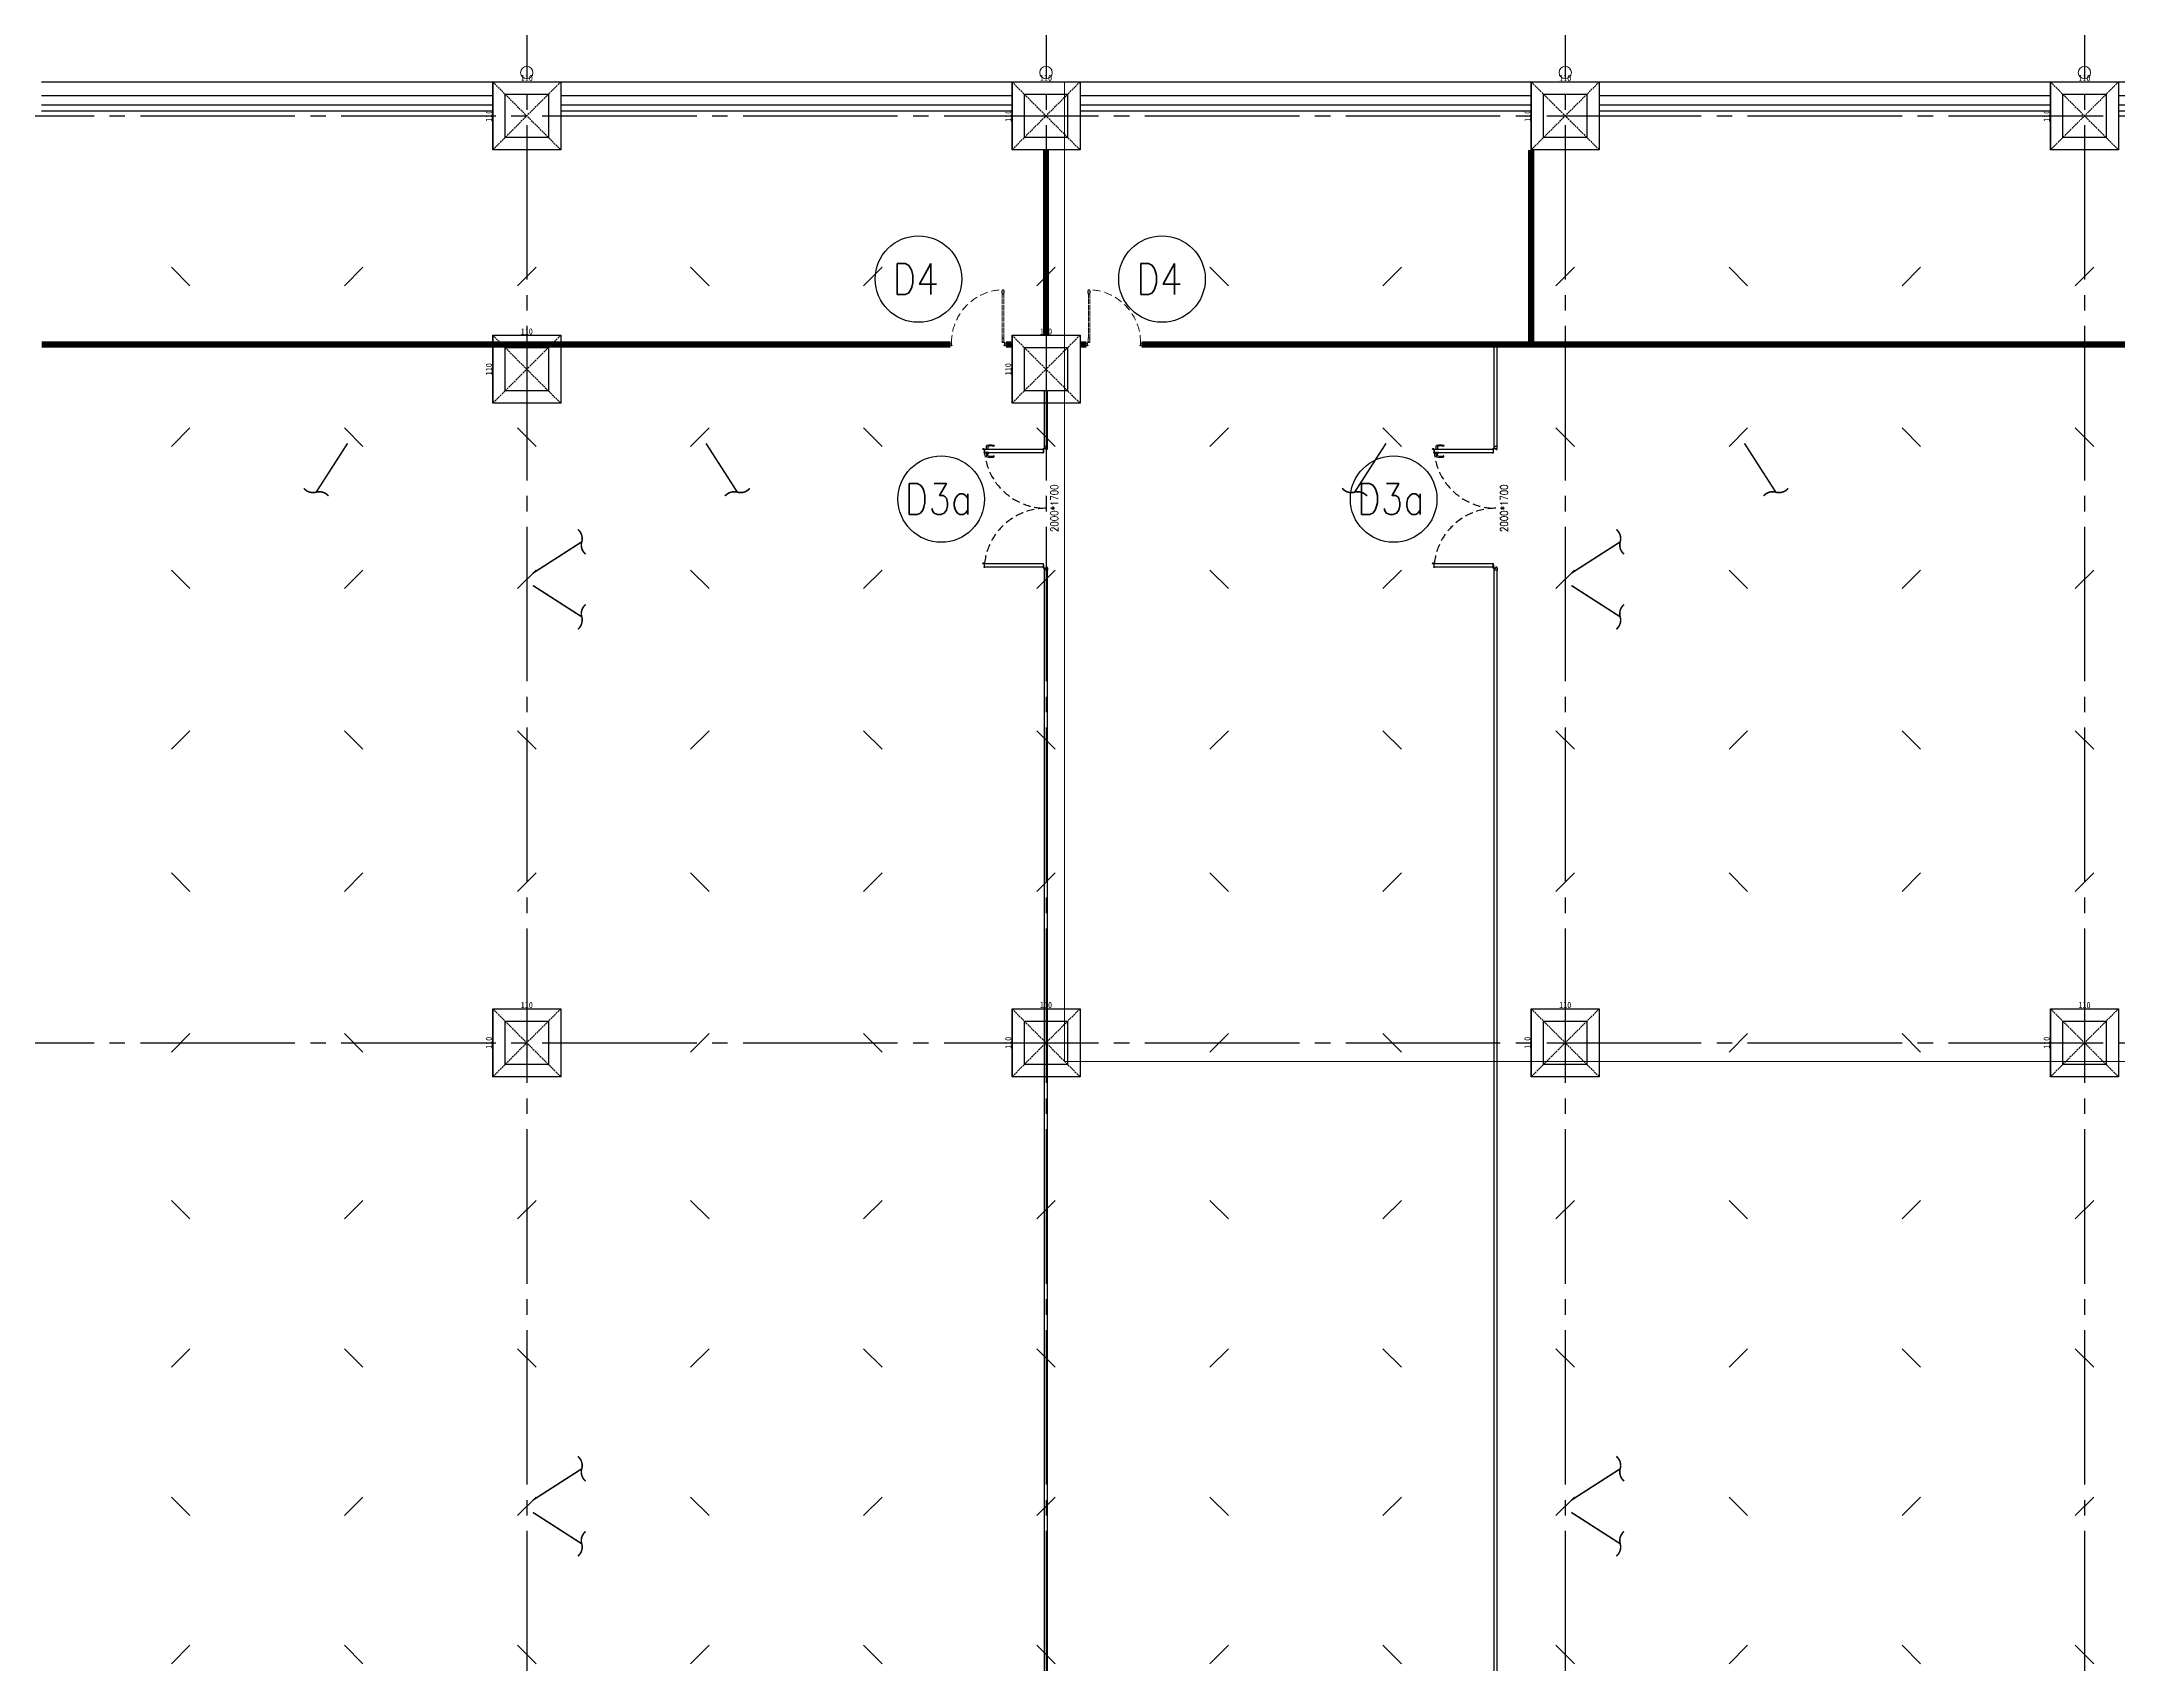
# Model space of a CAD drawing. Header units: millimetres. Extents: x -960 to 39633, y -720 to 12125.
# Drawn here: x 2695 to 6055, y 6494 to 9120 of the extents above; entities that cross this region are included whole.
import ezdxf
from ezdxf.enums import TextEntityAlignment as Align

# ---------------------------------------------------------------- set-up
doc = ezdxf.new("R2010")
doc.units = ezdxf.units.MM
doc.header["$LTSCALE"] = 100
for name, pattern in [('188K-SM-03-F05-ARCH-PA-Y2257103$0$DASHED', [19.05, 12.7, -6.35]), ('X-S-FAB-L05$0$COL-CEN-LIN', [3.25, 2.5, -0.25, 0.25, -0.25]), ('X-S-FAB-L05$0$DASHED', [0.75, 0.5, -0.25]), ('X-S-FAB-L05$0$HIDDEN', [0.4, 0.3, -0.1])]:
    doc.linetypes.add(name, pattern=pattern)
for name, color, linetype in [('0-xref', 7, 'Continuous'), ('188K-SM-03-F05-ARCH-PA-Y2257103$0$K-DIivder-3.5', 102, '188K-SM-03-F05-ARCH-PA-Y2257103$0$DASHED'), ('188K-SM-03-F05-ARCH-PA-Y2257103$0$K-Door', 4, 'Continuous'), ('188K-SM-03-F05-ARCH-PA-Y2257103$0$K-TXT', 53, 'Continuous'), ('188K-SM-03-F05-ARCH-PA-Y2257103$0$K-W-P1-3.5-非抗', 200, 'Continuous'), ('188K-SM-03-F05-ARCH-PA-Y2257103$0$K-岩棉 2hr 3.5-非抗', 11, 'Continuous'), ('X-S-FAB-L05$0$1_L05平面圖_1_A-OBJE-MEP', 8, 'Continuous'), ('X-S-FAB-L05$0$BEAM', 8, 'Continuous'), ('X-S-FAB-L05$0$BLOCK', 8, 'Continuous'), ('X-S-FAB-L05$0$BR-D', 8, 'X-S-FAB-L05$0$DASHED'), ('X-S-FAB-L05$0$CCL', 8, 'X-S-FAB-L05$0$COL-CEN-LIN'), ('X-S-FAB-L05$0$COL', 8, 'Continuous'), ('X-S-FAB-L05$0$COL-S', 8, 'Continuous'), ('X-S-FAB-L05$0$S-FNDN', 8, 'Continuous'), ('X-S-FAB-L05$0$S-鋼柱', 8, 'Continuous'), ('X-S-FAB-L05$0$SLAB', 8, 'Continuous'), ('X-S-FAB-L05$0$WALL-RC', 8, 'Continuous'), ('X-S-FAB-L05$0$斜撐', 8, 'Continuous')]:
    doc.layers.add(name, color=color, linetype=linetype)
doc.layers.add('188K-SM-03-F05-ARCH-PA-Y2257103$0$K-DOOR-鋼板門', color=150, linetype='188K-SM-03-F05-ARCH-PA-Y2257103$0$DASHED', lineweight=9)
doc.layers.add('X-S-FAB-L05$0$XREF', color=8, linetype='Continuous', lineweight=0)
doc.styles.add('188K-SM-03-F05-ARCH-PA-Y2257103$0$Standard', font='txt.shx', dxfattribs={"bigfont": 'chineset.shx'})
doc.styles.add('X-S-FAB-L05$0$DIM', font='', dxfattribs={"width": 0.8})
doc.styles.get('X-S-FAB-L05$0$DIM').set_extended_font_data('MingLiU')
doc.dimstyles.new('X-S-FAB-L05$0$JJP_005_defpoint', dxfattribs={"dimtxt": 20, "dimasz": 0.5, "dimexe": 0.5, "dimexo": 0.5, "dimgap": 0.5, "dimtad": 1, "dimdsep": 46, "dimtxsty": 'X-S-FAB-L05$0$DIM', "dimblk": 'X-S-FAB-L05$0$_None', "dimcen": 10, "dimclrd": 256, "dimclre": 256, "dimclrt": 256, "dimadec": 0, "dimazin": 0, "dimtfac": 1, "dimtix": 1, "dimtmove": 2, "dimatfit": 3, "dimldrblk": 'X-S-FAB-L05$0$_None', "dimfxl": 0.5, "dimtolj": 1, "dimtzin": 0, "dimarcsym": 0})

# ---------------------------------------------------------------- blocks, each defined once
blk = doc.blocks.new('*D173')
at = {"layer": 'DefPoints', "lineweight": -2, "transparency": 16777216}
blk.add_line((0, 0), (110, 0), dxfattribs=at)
at = {"layer": 'DefPoints', "color": 0, "transparency": 16777216}
for p in [(0, 0), (110, 0), (110, 0)]:
    blk.add_point(p, dxfattribs=at)
at = {"layer": 'DefPoints', "transparency": 16777216, "insert": (55, 6.1), "char_height": 10, "attachment_point": 5, "style": 'X-S-FAB-L05$0$DIM'}
blk.add_mtext('\\A1;110', dxfattribs=at)
blk = doc.blocks.new('X-S-FAB-L05$0$_None')
blk = doc.blocks.new('*D174')
at = {"layer": 'DefPoints', "lineweight": -2, "transparency": 16777216}
blk.add_line((0, 0), (0, -110), dxfattribs=at)
at = {"layer": 'DefPoints', "color": 0, "transparency": 16777216}
for p in [(0, 0), (0, -110), (0, -110)]:
    blk.add_point(p, dxfattribs=at)
at = {"layer": 'DefPoints', "transparency": 16777216, "insert": (-6.1, -55), "char_height": 10, "attachment_point": 5, "rotation": 90, "style": 'X-S-FAB-L05$0$DIM'}
blk.add_mtext('\\A1;110', dxfattribs=at)
blk = doc.blocks.new('X-S-FAB-L05$0$斜撐')
at = {"layer": 'X-S-FAB-L05$0$BR-D', "const_width": 0.5}
blk.add_lwpolyline([(962.11, 215.55, -0.296213), (957.95, 215.19, 0.299957), (953.75, 214.85, 0.006918)], format="xyb", dxfattribs=at)
at = {"layer": 'X-S-FAB-L05$0$BR-D', "linetype": 'ByBlock', "const_width": 0.5}
blk.add_lwpolyline([(964.37, 197.57), (957.95, 215.19)], dxfattribs=at)
blk = doc.blocks.new('X-S-FAB-L05$0$SC1')
at = {"layer": 'DefPoints'}
blk.add_line((27925, 8342.1), (27955, 8312.1), dxfattribs=at)
blk = doc.blocks.new('X-S-FAB-L05$0$VC(C)')
at = {"layer": 'X-S-FAB-L05$0$S-鋼柱'}
for p in [(-25020, 412.9), (-24180, 412.9), (-23340, 412.9), (-22500, 412.9), (-24740, 152.9), (-24460, 152.9), (-23900, 152.9), (-23620, 152.9), (-23060, 152.9), (-22780, 152.9), (-22220, 152.9), (-21940, 152.9), (-25020, -77.1), (-24180, -77.1), (-23340, -77.1), (-22500, -77.1), (-24740, -337.1), (-24460, -337.1), (-23900, -337.1), (-23620, -337.1), (-23060, -337.1), (-22780, -337.1), (-22220, -337.1), (-21940, -337.1), (-25020, -567.1), (-24180, -567.1), (-23340, -567.1), (-22500, -567.1), (-24740, -827.1), (-23900, -827.1), (-23060, -827.1), (-22220, -827.1), (-25020, -1097.1), (-24180, -1097.1), (-23340, -1097.1), (-22500, -1097.1), (-24740, -1337.1), (-24460, -1337.1), (-23900, -1337.1), (-23620, -1337.1), (-23060, -1337.1), (-22780, -1337.1), (-22220, -1337.1), (-21940, -1337.1), (-25020, -1577.1), (-24180, -1577.1), (-23340, -1577.1), (-22500, -1577.1), (-24740, -1817.1), (-24460, -1817.1), (-23900, -1817.1), (-23620, -1817.1), (-23060, -1817.1), (-22780, -1817.1), (-22220, -1817.1), (-21940, -1817.1)]:
    blk.add_blockref('X-S-FAB-L05$0$SC1', p, dxfattribs=at)
at = {"layer": 'X-S-FAB-L05$0$S-鋼柱', "rotation": 90}
for p in [(11527.1, -19200), (11807.1, -19200), (12367.1, -19200), (12647.1, -19200), (13207.1, -19200), (13487.1, -19200), (14047.1, -19200), (14327.1, -19200), (11247.1, -19460), (12087.1, -19460), (12927.1, -19460), (13767.1, -19460), (11527.1, -19690), (11807.1, -19690), (12367.1, -19690), (12647.1, -19690), (13207.1, -19690), (13487.1, -19690), (14047.1, -19690), (14327.1, -19690), (11247.1, -19950), (12087.1, -19950), (12927.1, -19950), (13767.1, -19950), (11527.1, -20180), (11807.1, -20180), (12367.1, -20180), (12647.1, -20180), (13207.1, -20180), (13487.1, -20180), (14047.1, -20180), (14327.1, -20180), (11247.1, -20440), (12087.1, -20440), (12927.1, -20440), (13767.1, -20440), (11527.1, -20710), (11807.1, -20710), (12367.1, -20710), (12647.1, -20710), (13207.1, -20710), (13487.1, -20710), (14047.1, -20710), (14327.1, -20710), (11247.1, -20950), (12087.1, -20950), (12927.1, -20950), (13767.1, -20950), (11527.1, -21190), (11807.1, -21190), (12367.1, -21190), (12647.1, -21190), (13207.1, -21190), (13487.1, -21190), (14047.1, -21190), (14327.1, -21190), (11247.1, -21430), (12087.1, -21430), (12927.1, -21430), (13767.1, -21430)]:
    blk.add_blockref('X-S-FAB-L05$0$SC1', p, dxfattribs=at)
at = {"layer": 'X-S-FAB-L05$0$斜撐'}
for p, xscale, yscale, zscale, rotation in [((-1297.2, 10492.6), -5.000000000000004, 5, 5, 167.3146368959792), ((8257.2, 10492.6), 5, 5, 5, 192.6853631040206), ((382.8, 10492.6), -5.000000000000004, 5, 5, 167.3146368959792), ((9937.2, 10492.6), 5, 5, 5, 192.6853631040206), ((1467.4, 12747.2), 5.000000000000002, 5.000000000000002, 5.000000000000002, 282.6853631040207), ((3147.4, 12747.2), 5.000000000000002, 5.000000000000002, 5.000000000000002, 282.6853631040207), ((1467.4, 3752.8), -5, 5, 5, 257.3146368959793), ((3147.4, 3752.8), -5, 5, 5, 257.3146368959793), ((1467.4, 11247.2), 5.000000000000002, 5.000000000000002, 5.000000000000002, 282.6853631040207), ((3147.4, 11247.2), 5.000000000000002, 5.000000000000002, 5.000000000000002, 282.6853631040207), ((1467.4, 2252.8), -5, 5, 5, 257.3146368959793), ((3147.4, 2252.8), -5, 5, 5, 257.3146368959793)]:
    blk.add_blockref('X-S-FAB-L05$0$斜撐', p, dxfattribs=dict(at, xscale=xscale, yscale=yscale, zscale=zscale, rotation=rotation))
blk = doc.blocks.new('X-S-FAB-L05$0$板_3_2', base_point=(11935, 9055))
at = {"layer": 'X-S-FAB-L05$0$S-FNDN', "color": 15, "lineweight": 0, "flags": 128}
blk.add_lwpolyline([(11935, 9055), (4350, 9055), (4350, 7470), (9330, 7470), (9330, -55), (11935, -55), (11935, 4530), (11070, 4530), (11070, 5003), (11935, 5003)], close=True, dxfattribs=at)
blk = doc.blocks.new('188K-SM-03-F05-ARCH-PA-Y2257103$0$單開鋼板-900x1700')
at = {"ltscale": 0.005}
for p, q in [((3.5, 81.5), (3.5, 10.4)), ((3.5, 10.4), (3.5, 81.5)), ((3.5, 81.5), (3.5, 81.5)), ((5.9, 10.4), (5.9, 81.5)), ((5.9, 81.5), (6, 81.5)), ((6, 81.5), (6, 10.4)), ((6.1, 86.9), (6.7, 86.9)), ((6.1, 83.5), (6.1, 86.9)), ((6.7, 83.5), (6.1, 83.5)), ((6.7, 86.9), (6.7, 83.5)), ((0, 2), (0, -2)), ((2, 2.3), (0.3, 2.3)), ((2.1, -1), (2.1, 2.2)), ((3.5, 10.4), (3.5, 10.4)), ((6, 10.4), (5.9, 10.4)), ((87.9, -1), (87.9, 2.2)), ((88, 2.3), (89.7, 2.3)), ((90, 2), (90, -2)), ((0.3, -2.3), (2, -2.3)), ((2, -2.3), (3.1, -1.6)), ((2.6, -1), (2.1, -1)), ((2.5, -1.2), (2.5, -1.1)), ((2.5, -1.1), (2.6, -1.1)), ((3, -1.2), (2.5, -1.2)), ((3.1, -1), (2.9, -1)), ((2.9, -1.1), (3, -1.1)), ((3, -1.1), (3, -1.2)), ((3.1, -1.4), (3.1, -1.1)), ((86.9, -1), (87.1, -1)), ((86.9, -1.4), (86.9, -1.1)), ((88, -2.3), (86.9, -1.6)), ((87, -1.1), (87, -1.2)), ((87.1, -1.1), (87, -1.1)), ((87, -1.2), (87.5, -1.2)), ((87.4, -1), (87.9, -1)), ((87.5, -1.1), (87.4, -1.1)), ((87.5, -1.2), (87.5, -1.1)), ((89.7, -2.3), (88, -2.3))]:
    blk.add_line(p, q, dxfattribs=at)
for points in [[(3.3, 83.5), (3.3, 86.9), (2.8, 86.9), (2.8, 83.5)], [(6.1, 81.7), (6.1, 88.7), (3.3, 88.7), (3.3, 81.7)], [(2.3, -0.4), (2.3, 2.9), (2.1, 2.9), (2.1, -0.4)], [(5.9, 3.6), (2.8, 3.6), (2.8, 3.4), (5.9, 3.4)], [(6.1, 3.2), (6.1, 10.1), (3.3, 10.1), (3.3, 3.2)]]:
    blk.add_lwpolyline(points, close=True, dxfattribs=at)
for points in [[(3.4, 81.7), (3.4, 80.9, 0.158507), (3.4, 80.9), (3.4, 80.8, 0.72636), (3.5, 80.8), (3.5, 80.9, 0.414214), (3.5, 80.9, -0.414214), (3.4, 80.9), (3.4, 81.4, -0.414214), (3.5, 81.5), (3.8, 81.5, 0.414214), (3.8, 81.5), (3.8, 81.5, 0.414214), (3.8, 81.5), (3.5, 81.5, -0.414214), (3.4, 81.5), (3.4, 81.7, -0.414214), (3.5, 81.7), (4.7, 81.7), (4.7, 81.7), (4.7, 81.7), (6, 81.7, -0.414214), (6, 81.7), (6, 81.5, -0.414214), (6, 81.5), (5.7, 81.5, 0.414214), (5.7, 81.5), (5.7, 81.5, 0.414214), (5.7, 81.5), (6, 81.5, -0.414214), (6, 81.4), (6, 80.9, -0.414214), (6, 80.9), (6, 80.9, 0.414214), (6, 80.9), (6, 80.8, 0.72636), (6, 80.8), (6.1, 80.9, 0.158507), (6.1, 80.9), (6.1, 81.7, 0.414214), (6.1, 81.8), (3.4, 81.8, 0.414214)], [(4.7, 10.1), (4.7, 10.1), (3.5, 10.1, -0.414214), (3.4, 10.2), (3.4, 10.3, -0.414214), (3.5, 10.3), (3.8, 10.3, 0.414214), (3.8, 10.3), (3.8, 10.3, 0.414214), (3.8, 10.4), (3.5, 10.4, -0.414214), (3.4, 10.4), (3.4, 10.9, -0.414214), (3.5, 10.9), (3.5, 10.9, 0.414214), (3.5, 10.9), (3.5, 11, 0.72636), (3.4, 11), (3.4, 10.9, 0.158507), (3.4, 10.9), (3.4, 10.1, 0.414214), (3.4, 10.1), (6, 10.1, 0.414214), (6.1, 10.1), (6.1, 10.9, 0.158507), (6.1, 10.9), (6, 11, 0.72636), (6, 11), (6, 10.9, 0.414214), (6, 10.9, -0.414214), (6, 10.9), (6, 10.4, -0.414214), (6, 10.4), (5.7, 10.4, 0.414214), (5.7, 10.3), (5.7, 10.3, 0.414214), (5.7, 10.3), (6, 10.3, -0.414214), (6, 10.3), (6, 10.2, -0.414214), (6, 10.1), (4.7, 10.1)]]:
    blk.add_lwpolyline(points, format="xyb", close=True, dxfattribs=at)
at = {"linetype": '188K-SM-03-F05-ARCH-PA-Y2257103$0$DASHED', "ltscale": 0.01}
blk.add_arc((2.4, 3.3), 85.5, 359.2774, 87.5065, dxfattribs=at)
at = {"ltscale": 0.005}
for centre, major_axis, start_param, end_param in [((0.3, 2), (0.246, -0.246), 2.356194, 3.926991), ((2, 2.2), (0.0738, -0.0738), 7.068583, 8.63938), ((88, 2.2), (-0.0738, -0.0738), -2.356194, -0.785398), ((89.7, 2), (-0.246, -0.246), 2.356194, 3.926991), ((0.3, -2), (-0.246, -0.246), 5.497787, 7.068583), ((2.6, -1.1), (-0.0246, -0.0246), 0.785398, 3.926991), ((2.9, -1.1), (-0.0246, -0.0246), 3.926991, 7.068583), ((3.1, -1.1), (0.0246, -0.0246), 7.068583, 8.63938), ((2.9, -1.4), (0.148, -0.148), 6.162283, 7.068583), ((86.9, -1.1), (-0.0246, -0.0246), -2.356194, -0.785398), ((87.1, -1.4), (-0.148, -0.148), -0.785398, 0.120903), ((87.1, -1.1), (0.0246, -0.0246), -0.785398, 2.356194), ((87.4, -1.1), (0.0246, -0.0246), 2.356194, 5.497787), ((89.7, -2), (0.246, -0.246), -0.785398, 0.785398)]:
    blk.add_ellipse(centre, major_axis=major_axis, ratio=1, start_param=start_param, end_param=end_param, dxfattribs=at)
at = {"ltscale": 0.005, "extrusion": (0, 0, -1)}
blk.add_ellipse((2.4, 3.3), major_axis=(-0.344, 0.344), ratio=1, start_param=5.497787, end_param=11.780972, dxfattribs=at)
blk = doc.blocks.new('188K-SM-03-F05-ARCH-PA-Y2257103$0$雙開門-2000×1700')
for p, q in [((185.2, 96.2), (183.8, 96.1)), ((189.2, 96.2), (185.2, 96.2)), ((185.2, 94), (189.2, 94)), ((189.2, 97.5), (189.2, 92.6)), ((190, 97.5), (189.2, 97.5)), ((189.2, 92.6), (190, 92.6)), ((190, 92.6), (190, 97.5)), ((1.8, 2.5), (0, 2.5)), ((0, -2.5), (0, 2.5)), ((198.2, 2.5), (200, 2.5)), ((200, -2.5), (200, 2.5)), ((1.8, -2.5), (0, -2.5)), ((198.2, -2.5), (200, -2.5))]:
    blk.add_line(p, q)
for points in [[(10.9, 100.1), (10.9, 102), (10.9, 100.1), (4.3, 100.1), (4.3, 100), (4.7, 100), (4.7, 98.9, 0.414214), (4.8, 98.8), (5, 98.8), (5, 98.9), (4.9, 98.9), (4.9, 99.9), (5, 99.9), (5, 4.1), (4.9, 4.1), (4.9, 5.1), (5, 5.1), (5, 5.2), (4.8, 5.2, 0.414214), (4.7, 5.1), (4.7, 4, 0.414214), (4.8, 3.8), (10.2, 3.8, 0.414214), (10.3, 4), (10.3, 5.1, 0.414214), (10.2, 5.2), (10, 5.2), (10, 5.1), (10.1, 5.1), (10.1, 4.1), (10, 4.1), (10, 99.9), (10.1, 99.9), (10.1, 98.9), (10, 98.9), (10, 98.8), (10.2, 98.8, 0.414214), (10.3, 98.9), (10.3, 99.9), (11.1, 99.9, 0.414214), (11.1, 100), (11.1, 102.1, 0.414214), (11.1, 102.2), (10.3, 102.2), (10.3, 102), (10.9, 102)], [(195.9, 100.1), (195.9, 102), (195.9, 100.1), (189.3, 100.1), (189.3, 100), (189.7, 100), (189.7, 98.9, 0.414214), (189.8, 98.8), (190, 98.8), (190, 98.9), (189.9, 98.9), (189.9, 99.9), (190, 99.9), (190, 4.1), (189.9, 4.1), (189.9, 5.1), (190, 5.1), (190, 5.2), (189.8, 5.2, 0.414214), (189.7, 5.1), (189.7, 4, 0.414214), (189.8, 3.8), (195.2, 3.8, 0.414214), (195.3, 4), (195.3, 5.1, 0.414214), (195.2, 5.2), (195, 5.2), (195, 5.1), (195.1, 5.1), (195.1, 4.1), (195, 4.1), (195, 99.9), (195.1, 99.9), (195.1, 98.9), (195, 98.9), (195, 98.8), (195.2, 98.8, 0.414214), (195.3, 98.9), (195.3, 99.9), (196.1, 99.9, 0.414214), (196.1, 100), (196.1, 102.1, 0.414214), (196.1, 102.2), (195.3, 102.2), (195.3, 102), (195.9, 102)], [(195.8, 96.2), (199.8, 96.2), (201.2, 96.1, -0.327495), (202, 95.4, -0.089847), (202.2, 84.7, -1.144881), (200.3, 85.1, 0.137079), (200.3, 93.5, 0.349357), (199.8, 94), (195.8, 94)], [(4.7, -0.6, 0.306748), (4.5, -0.2), (4.1, -0.2, 0.306748), (3.9, -0.6), (4, -0.6, -0.414214), (4.1, -0.7), (4.1, -0.7), (4, -0.7), (4, -1.5), (4.6, -1.5), (4.6, -0.7), (4.5, -0.7), (4.5, -0.7, -0.414214), (4.6, -0.6), (4.7, -0.6), (4.8, -0.6, -0.414214), (5, -0.8), (5, -1.5, -0.320245), (4.7, -1.9), (3, -2.5), (0.6, -2.5, -0.414214), (0, -1.9), (0, 1.9, -0.414214), (0.6, 2.5), (3, 2.5), (3, 0), (3, 0, 0.414214), (3.7, -0.6), (3.9, -0.6)], [(195.3, -0.6, -0.306748), (195.5, -0.2), (195.9, -0.2, -0.306748), (196.1, -0.6), (196, -0.6, 0.414214), (195.9, -0.7), (195.9, -0.7), (196, -0.7), (196, -1.5), (195.4, -1.5), (195.4, -0.7), (195.5, -0.7), (195.5, -0.7, 0.414214), (195.4, -0.6), (195.3, -0.6), (195.2, -0.6, 0.414214), (195, -0.8), (195, -1.5, 0.320245), (195.3, -1.9), (197, -2.5), (199.4, -2.5, 0.414214), (200, -1.9), (200, 1.9, 0.414214), (199.4, 2.5), (197, 2.5), (197, 0), (197, 0, -0.414214), (196.3, -0.6), (196.1, -0.6)]]:
    blk.add_lwpolyline(points, format="xyb")
blk.add_lwpolyline([(195, 92.6), (195, 97.5), (195.8, 97.5), (195.8, 92.6)], close=True)
at = {"ltscale": 500}
for points in [[(3.3, 1), (3.3, 3.1), (3, 3.1), (3, 1)], [(8.5, 3.8), (4, 3.8), (4, 4.1), (8.5, 4.1)], [(191.5, 3.8), (196, 3.8), (196, 4.1), (191.5, 4.1)], [(196.7, 1), (196.7, 3.1), (197, 3.1), (197, 1)]]:
    blk.add_lwpolyline(points, close=True, dxfattribs=at)
at = {"linetype": '188K-SM-03-F05-ARCH-PA-Y2257103$0$DASHED', "ltscale": 0.01}
for centre, start, end in [((0, 0), 0, 87.2908), ((200, 0), 92.7092, 180)]:
    blk.add_arc(centre, 100, start, end, dxfattribs=at)
for centre, major_axis, start_param, end_param in [((212.5, 89.5), (-21.3, 21.3), 0.585307, 0.943734), ((183.8, 84.8), (-0.707, 0.707), 0.872811, 4.284184), ((183.9, 95.2), (0.624, 0.624), 0.866962, 2.13291), ((199.6, 89.3), (-10.9, 10.9), 0.51383, 1.058752), ((185.3, 93.4), (-0.417, 0.417), -0.669314, 0.675093)]:
    blk.add_ellipse(centre, major_axis=major_axis, ratio=1, start_param=start_param, end_param=end_param)
at = {"ltscale": 500, "extrusion": (0, 0, -1)}
blk.add_ellipse((3.5, 3.6), major_axis=(0.495, 0.495), ratio=1, start_param=3.926991, end_param=10.210176, dxfattribs=at)
at = {"ltscale": 500}
blk.add_ellipse((196.5, 3.6), major_axis=(-0.495, 0.495), ratio=1, start_param=3.926991, end_param=10.210176, dxfattribs=at)
at = {"color": 8, "style": '188K-SM-03-F05-ARCH-PA-Y2257103$0$Standard', "width": 0.85}
blk.add_text('2000*1700', height=12, dxfattribs=at).set_placement((100, -13.5), align=Align.MIDDLE_CENTER)
blk = doc.blocks.new('188K-SM-03-F05-ARCH-PA-Y2257103')
at = {"layer": '188K-SM-03-F05-ARCH-PA-Y2257103$0$K-DIivder-3.5', "linetype": 'ByBlock', "ltscale": 2, "const_width": 10}
for points in [[(4320, 8945), (4320, 8645)], [(5105, 8945), (5105, 8630)]]:
    blk.add_lwpolyline(points, dxfattribs=at)
at = {"layer": '188K-SM-03-F05-ARCH-PA-Y2257103$0$K-DIivder-3.5', "linetype": 'ByBlock', "ltscale": 2, "const_width": 10, "elevation": 0}
for points in [[(2695, 8630), (4165.1, 8630)], [(4255.1, 8630), (4265, 8630)], [(4375, 8630), (4385, 8630)], [(4475, 8630), (6280.1, 8630)]]:
    blk.add_lwpolyline(points, dxfattribs=at)
at = {"layer": '188K-SM-03-F05-ARCH-PA-Y2257103$0$K-TXT'}
for centre in [(4113.6, 8735.9, 0), (4507.6, 8735.9, 0), (4150.5, 8379.9, 0), (4882.4, 8379.9, 0)]:
    blk.add_circle(centre, 70, dxfattribs=at)
at = {"layer": '188K-SM-03-F05-ARCH-PA-Y2257103$0$K-W-P1-3.5-非抗'}
for p, q in [((5045, 8465), (5045, 8630)), ((5050, 8465), (5050, 8630)), ((4317.5, 8465), (4317.5, 8555)), ((4322.5, 8465), (4322.5, 8555)), ((4317.5, 732.5), (4317.5, 8265)), ((4322.5, 732.5), (4322.5, 8265)), ((5045, 2106), (5045, 8265)), ((5050, 2106), (5050, 8265))]:
    blk.add_line(p, q, dxfattribs=at)
at = {"layer": '188K-SM-03-F05-ARCH-PA-Y2257103$0$K-岩棉 2hr 3.5-非抗'}
for p, q in [((3425, 9017.5, 0), (2695, 9017.5, 0)), ((3425, 9007.5, 0), (2695, 9007.5, 0)), ((4265, 9017.5, 0), (3535, 9017.5, 0)), ((4265, 9007.5, 0), (3535, 9007.5, 0)), ((5105, 9017.5, 0), (4375, 9017.5, 0)), ((5105, 9007.5, 0), (4375, 9007.5, 0)), ((5945, 9017.5, 0), (5215, 9017.5, 0)), ((5945, 9007.5, 0), (5215, 9007.5, 0)), ((6785, 9017.5, 0), (6055, 9017.5, 0)), ((6785, 9007.5, 0), (6055, 9007.5, 0))]:
    blk.add_line(p, q, dxfattribs=at)
at = {"layer": '188K-SM-03-F05-ARCH-PA-Y2257103$0$K-Door', "rotation": 89.99999999999999}
for p in [(4320, 8265), (5047.5, 8265)]:
    blk.add_blockref('188K-SM-03-F05-ARCH-PA-Y2257103$0$雙開門-2000×1700', p, dxfattribs=at)
at = {"layer": '188K-SM-03-F05-ARCH-PA-Y2257103$0$K-DOOR-鋼板門', "xscale": -1}
blk.add_blockref('188K-SM-03-F05-ARCH-PA-Y2257103$0$單開鋼板-900x1700', (4255.1, 8630, 0), dxfattribs=at)
at = {"layer": '188K-SM-03-F05-ARCH-PA-Y2257103$0$K-DOOR-鋼板門'}
blk.add_blockref('188K-SM-03-F05-ARCH-PA-Y2257103$0$單開鋼板-900x1700', (4385, 8630), dxfattribs=at)
at = {"layer": '188K-SM-03-F05-ARCH-PA-Y2257103$0$K-TXT', "style": '188K-SM-03-F05-ARCH-PA-Y2257103$0$Standard', "width": 0.85}
for s, p in [('D4', (4109.2, 8735.9, 0)), ('D4', (4503.2, 8735.9, 0)), ('D3a', (4146.1, 8379.9, 0)), ('D3a', (4878, 8379.9, 0))]:
    blk.add_text(s, height=50, dxfattribs=at).set_placement(p, align=Align.MIDDLE)
blk = doc.blocks.new('*U58')
at = {"layer": 'DefPoints', "linetype": 'X-S-FAB-L05$0$HIDDEN', "ltscale": 0.1}
for p, q in [((110, 0), (0, -110)), ((0, 0), (110, -110))]:
    blk.add_line(p, q, dxfattribs=at)
at = {"layer": 'X-S-FAB-L05$0$COL', "ltscale": 0.1}
blk.add_lwpolyline([(0, 0), (110, 0), (110, -110), (0, -110)], close=True, dxfattribs=at)
at = {"layer": 'DefPoints'}
dim = blk.add_linear_dim(base=(0, -110), p1=(0, 0), p2=(0, -110), angle=90, dimstyle='X-S-FAB-L05$0$JJP_005_defpoint', override={"dimtxt": 10}, dxfattribs=at)
dim.commit()
dim.dimension.update_dxf_attribs({"geometry": '*D174', "text_midpoint": (-6.067, -55)})
dim = blk.add_linear_dim(base=(110, 0), p1=(0, 0), p2=(110, 0), dimstyle='X-S-FAB-L05$0$JJP_005_defpoint', override={"dimtxt": 10}, dxfattribs=at)
dim.commit()
dim.dimension.update_dxf_attribs({"geometry": '*D173', "text_midpoint": (55, 6.067)})
blk = doc.blocks.new('X-S-FAB-L05$0$FAB2-L05')
at = {"layer": 'X-S-FAB-L05$0$CCL'}
for p, q in [((-22680, 11005), (-22680, 0)), ((-21840, 11005), (-21840, 0)), ((-21000, 11005), (-21000, 0)), ((-20160, 11005), (-20160, 0)), ((-26880, 9720), (1210, 9720)), ((-26880, 8220), (1210, 8220))]:
    blk.add_line(p, q, dxfattribs=at)
at = {"layer": 'X-S-FAB-L05$0$COL-S'}
for points in [[(-22715, 9755), (-22645, 9755), (-22645, 9685), (-22715, 9685)], [(-21875, 9755), (-21805, 9755), (-21805, 9685), (-21875, 9685)], [(-21035, 9755), (-20965, 9755), (-20965, 9685), (-21035, 9685)], [(-20195, 9755), (-20125, 9755), (-20125, 9685), (-20195, 9685)], [(-22715, 9345), (-22645, 9345), (-22645, 9275), (-22715, 9275)], [(-21875, 9345), (-21805, 9345), (-21805, 9275), (-21875, 9275)], [(-22715, 8255), (-22645, 8255), (-22645, 8185), (-22715, 8185)], [(-21875, 8255), (-21805, 8255), (-21805, 8185), (-21875, 8185)], [(-21035, 8255), (-20965, 8255), (-20965, 8185), (-21035, 8185)], [(-20195, 8255), (-20125, 8255), (-20125, 8185), (-20195, 8185)]]:
    blk.add_lwpolyline(points, close=True, dxfattribs=at)
at = {"layer": 'X-S-FAB-L05$0$BEAM'}
for p in [(-22735, 9775), (-21895, 9775), (-21055, 9775), (-20215, 9775), (-22735, 9365), (-21895, 9365), (-22735, 8275), (-21895, 8275), (-21055, 8275), (-20215, 8275)]:
    blk.add_blockref('*U58', p, dxfattribs=at)
blk = doc.blocks.new('X-S-FAB-L05')
at = {"layer": 'X-S-FAB-L05$0$1_L05平面圖_1_A-OBJE-MEP', "color": 8, "lineweight": 0, "ltscale": 10}
for centre in [(3480, 9070), (4320, 9070), (5160, 9070), (6000, 9070)]:
    blk.add_circle(centre, 10, dxfattribs=at)
at = {"layer": 'X-S-FAB-L05$0$COL-S'}
for points in [[(3445, 9035), (3515, 9035), (3515, 8965), (3445, 8965)], [(4285, 9035), (4355, 9035), (4355, 8965), (4285, 8965)], [(5125, 9035), (5195, 9035), (5195, 8965), (5125, 8965)], [(5965, 9035), (6035, 9035), (6035, 8965), (5965, 8965)], [(3445, 8625), (3515, 8625), (3515, 8555), (3445, 8555)], [(4285, 8625), (4355, 8625), (4355, 8555), (4285, 8555)], [(3445, 7535), (3515, 7535), (3515, 7465), (3445, 7465)], [(4285, 7535), (4355, 7535), (4355, 7465), (4285, 7465)], [(5125, 7535), (5195, 7535), (5195, 7465), (5125, 7465)], [(5965, 7535), (6035, 7535), (6035, 7465), (5965, 7465)]]:
    blk.add_lwpolyline(points, close=True, dxfattribs=at)
at = {"layer": 'X-S-FAB-L05$0$WALL-RC'}
for p, q in [((2695, 9055), (3425, 9055)), ((3535, 9055), (4265, 9055)), ((4375, 9055), (5105, 9055)), ((5215, 9055), (5945, 9055)), ((6055, 9055), (6785, 9055)), ((2695, 9033), (3425, 9033)), ((3535, 9033), (4265, 9033)), ((4375, 9033), (5105, 9033)), ((5215, 9033), (5945, 9033)), ((6055, 9033), (6785, 9033))]:
    blk.add_line(p, q, dxfattribs=at)
at = {"layer": 'X-S-FAB-L05$0$BEAM'}
for p in [(3425, 9055), (4265, 9055), (5105, 9055), (5945, 9055), (3425, 8645), (4265, 8645), (3425, 7555), (4265, 7555), (5105, 7555), (5945, 7555)]:
    blk.add_blockref('*U58', p, dxfattribs=at)
at = {"layer": 'X-S-FAB-L05$0$BLOCK'}
blk.add_blockref('X-S-FAB-L05$0$FAB2-L05', (26160, -720), dxfattribs=at)
at = {"layer": 'X-S-FAB-L05$0$SLAB', "color": 15, "lineweight": 0}
blk.add_blockref('X-S-FAB-L05$0$板_3_2', (11935, 9055), dxfattribs=at)
at = {"layer": 'X-S-FAB-L05$0$XREF'}
blk.add_blockref('X-S-FAB-L05$0$VC(C)', (0, 0), dxfattribs=at)

msp = doc.modelspace()

# ---------------------------------------------------------------- block references
msp.add_blockref('188K-SM-03-F05-ARCH-PA-Y2257103', (0, 0))
at = {"layer": '0-xref'}
msp.add_blockref('X-S-FAB-L05', (0, 0), dxfattribs=at)

doc.saveas('drawing.dxf')
